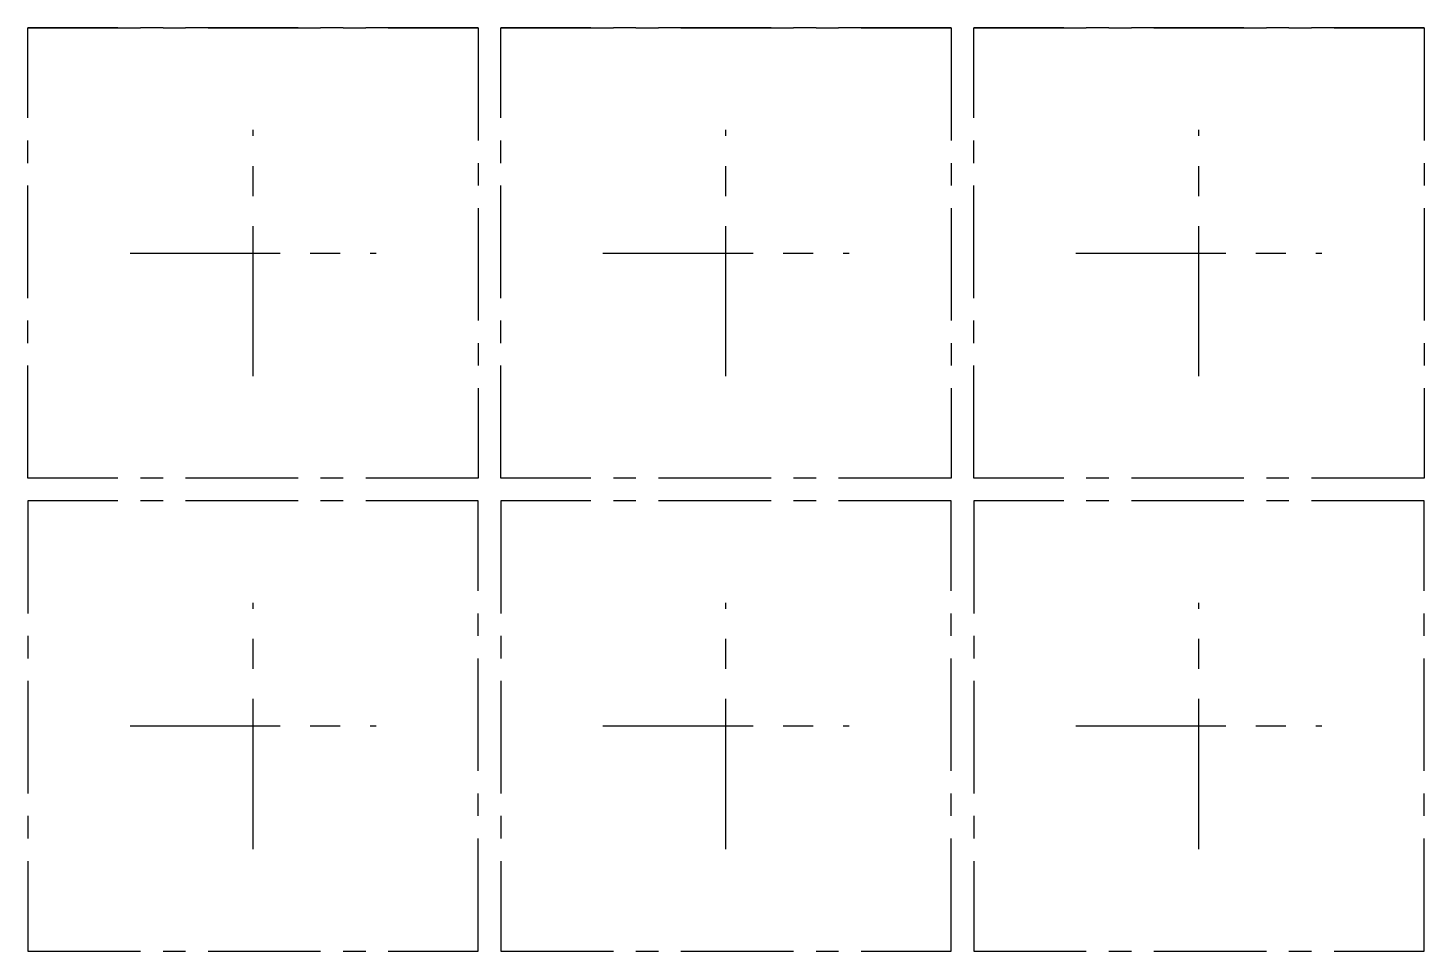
# Model space of a CAD drawing. Header units: inches. Extents: x 5 to 403, y 5 to 265.
# Drawn here: x 92.94 to 111.54, y 195.7 to 208 of the extents above; entities that cross this region are included whole.
import ezdxf

# ---------------------------------------------------------------- set-up
doc = ezdxf.new("R2010")
doc.units = ezdxf.units.IN
doc.header["$MEASUREMENT"] = 0
doc.linetypes.add('CENTER', pattern=[2, 1.25, -0.25, 0.25, -0.25])
doc.linetypes.add('HIDDEN', pattern=[0.375, 0.25, -0.125])
doc.layers.add('CEN(中心线)', color=1, linetype='CENTER')
doc.layers.add('PKG LINE（虚线）', color=2, linetype='HIDDEN')

msp = doc.modelspace()

# ---------------------------------------------------------------- linework, layer by layer
at = {"layer": 'CEN(中心线)', "linetype": 'CENTER', "ltscale": 1.6}
for p, q in [((95.93732, 203.35807, 0.1444), (95.93732, 206.638, 0.1444)), ((102.23732, 203.35807, 0.1444), (102.23732, 206.638, 0.1444)), ((108.53732, 203.35807, 0.1444), (108.53732, 206.638, 0.1444)), ((94.29736, 204.99804, 0.1444), (97.57729, 204.99804, 0.1444)), ((100.59736, 204.99804, 0.1444), (103.87729, 204.99804, 0.1444)), ((106.89736, 204.99804, 0.1444), (110.17729, 204.99804, 0.1444)), ((95.93732, 197.05807, 0.1444), (95.93732, 200.338, 0.1444)), ((102.23732, 197.05807, 0.1444), (102.23732, 200.338, 0.1444)), ((108.53732, 197.05807, 0.1444), (108.53732, 200.338, 0.1444)), ((94.29736, 198.69804, 0.1444), (97.57729, 198.69804, 0.1444)), ((100.59736, 198.69804, 0.1444), (103.87729, 198.69804, 0.1444)), ((106.89736, 198.69804, 0.1444), (110.17729, 198.69804, 0.1444))]:
    msp.add_line(p, q, dxfattribs=at)
at = {"layer": 'PKG LINE（虚线）', "color": 2, "linetype": 'CENTER', "ltscale": 1.2, "elevation": 0.1444}
for points in [[(98.93732, 207.99804), (98.93732, 201.99804), (92.93732, 201.99804), (92.93732, 207.99804), (98.93732, 207.99804), (92.93732, 207.99804)], [(105.23732, 207.99804), (105.23732, 201.99804), (99.23732, 201.99804), (99.23732, 207.99804), (105.23732, 207.99804), (99.23732, 207.99804)], [(111.53732, 207.99804), (111.53732, 201.99804), (105.53732, 201.99804), (105.53732, 207.99804), (111.53732, 207.99804), (105.53732, 207.99804)]]:
    msp.add_lwpolyline(points, dxfattribs=at)
for points in [[(92.93732, 195.69804), (98.93732, 195.69804), (98.93732, 201.69804), (92.93732, 201.69804)], [(99.23732, 195.69804), (105.23732, 195.69804), (105.23732, 201.69804), (99.23732, 201.69804)], [(105.53732, 195.69804), (111.53732, 195.69804), (111.53732, 201.69804), (105.53732, 201.69804)]]:
    msp.add_lwpolyline(points, close=True, dxfattribs=at)

doc.saveas('drawing.dxf')
